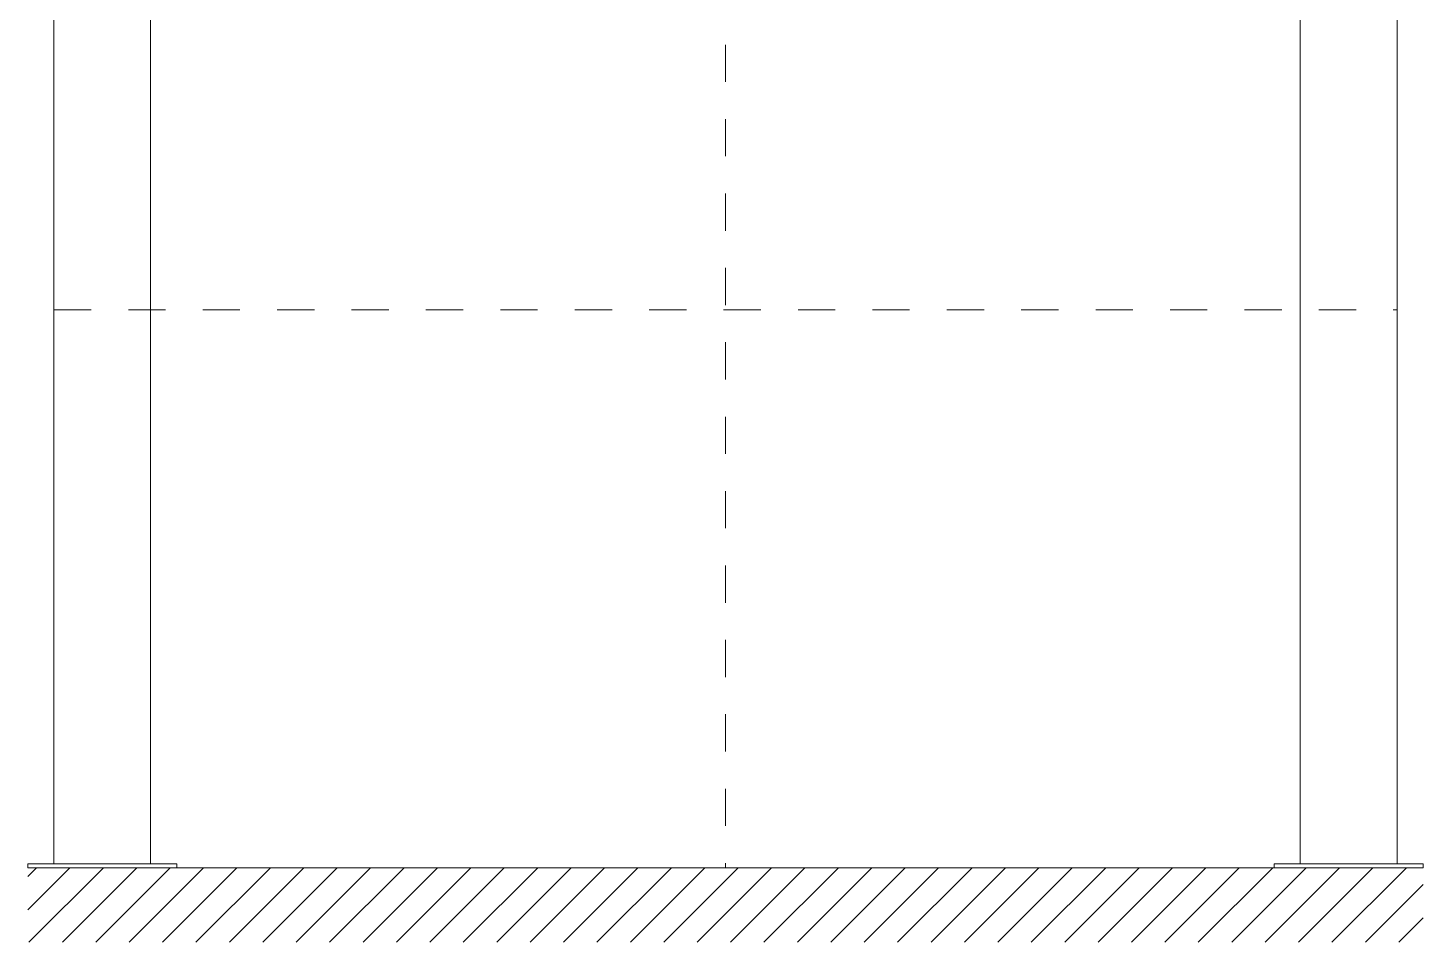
# Model space of a CAD drawing. Header units: inches. Extents: x 9.2 to 90.6, y 12.3 to 34.3.
# Drawn here: x 77.647 to 81.397, y 12.325 to 14.783 of the extents above; entities that cross this region are included whole.
import ezdxf

# ---------------------------------------------------------------- set-up
doc = ezdxf.new("R2010")
doc.units = ezdxf.units.IN
doc.header["$MEASUREMENT"] = 0
doc.linetypes.add('PHANTOM', pattern=[12.7, 6.35, -1.27, 1.27, -1.27, 1.27, -1.27])
for name, color, linetype in [('PK24E', 7, 'Continuous'), ('PK24E-STRUCT-CONCRETE', 7, 'Continuous'), ('PK24E-STRUCT-STEEL', 254, 'Continuous')]:
    doc.layers.add(name, color=color, linetype=linetype)
doc.layers.add('PK24E-HELPER', color=253, linetype='PHANTOM', true_color=0xa1a1a1)

# ---------------------------------------------------------------- blocks, each defined once
blk = doc.blocks.new('*U33')
at = {"layer": 'PK24E-STRUCT-CONCRETE', "lineweight": 5}
h = blk.add_hatch(dxfattribs=at)
h.set_pattern_fill('ANSI31', color=256, scale=2)
h.set_pattern_definition([(45, (-15040.825, -24096.791), (-4.490128, 4.490128), [])])
h.paths.add_polyline_path([(-187.5, -1104.95), (187.5, -1104.95), (187.5, -1124.95), (-187.5, -1124.95)])
at = {"layer": 'PK24E-HELPER', "lineweight": 5}
for p, q in [((0, 256.29), (0, -1104.95)), ((-180.5, -954.95), (180.5, -954.95))]:
    blk.add_line(p, q, dxfattribs=at)
at = {"layer": 'PK24E-STRUCT-CONCRETE', "lineweight": 5}
blk.add_line((-187.5, -1104.95), (187.5, -1104.95), dxfattribs=at)
at = {"layer": 'PK24E-STRUCT-STEEL', "lineweight": 5}
for points in [[(-180.5, 299.34), (-154.5, 299.34), (-154.5, -1103.95), (-180.5, -1103.95)], [(154.5, 299.34), (180.5, 299.34), (180.5, -1103.95), (154.5, -1103.95)], [(-187.5, -1103.95), (-147.5, -1103.95), (-147.5, -1104.95), (-187.5, -1104.95)], [(147.5, -1103.95), (187.5, -1103.95), (187.5, -1104.95), (147.5, -1104.95)]]:
    blk.add_lwpolyline(points, close=True, dxfattribs=at)

msp = doc.modelspace()

# ---------------------------------------------------------------- block references
at = {"layer": 'PK24E', "lineweight": 5, "xscale": 0.01, "yscale": 0.01, "zscale": 0.01}
msp.add_blockref('*U33', (79.5224, 23.5746), dxfattribs=at)
msp.add_blockref('*U33', (79.5224, 23.5746), dxfattribs=at)

doc.saveas('drawing.dxf')
